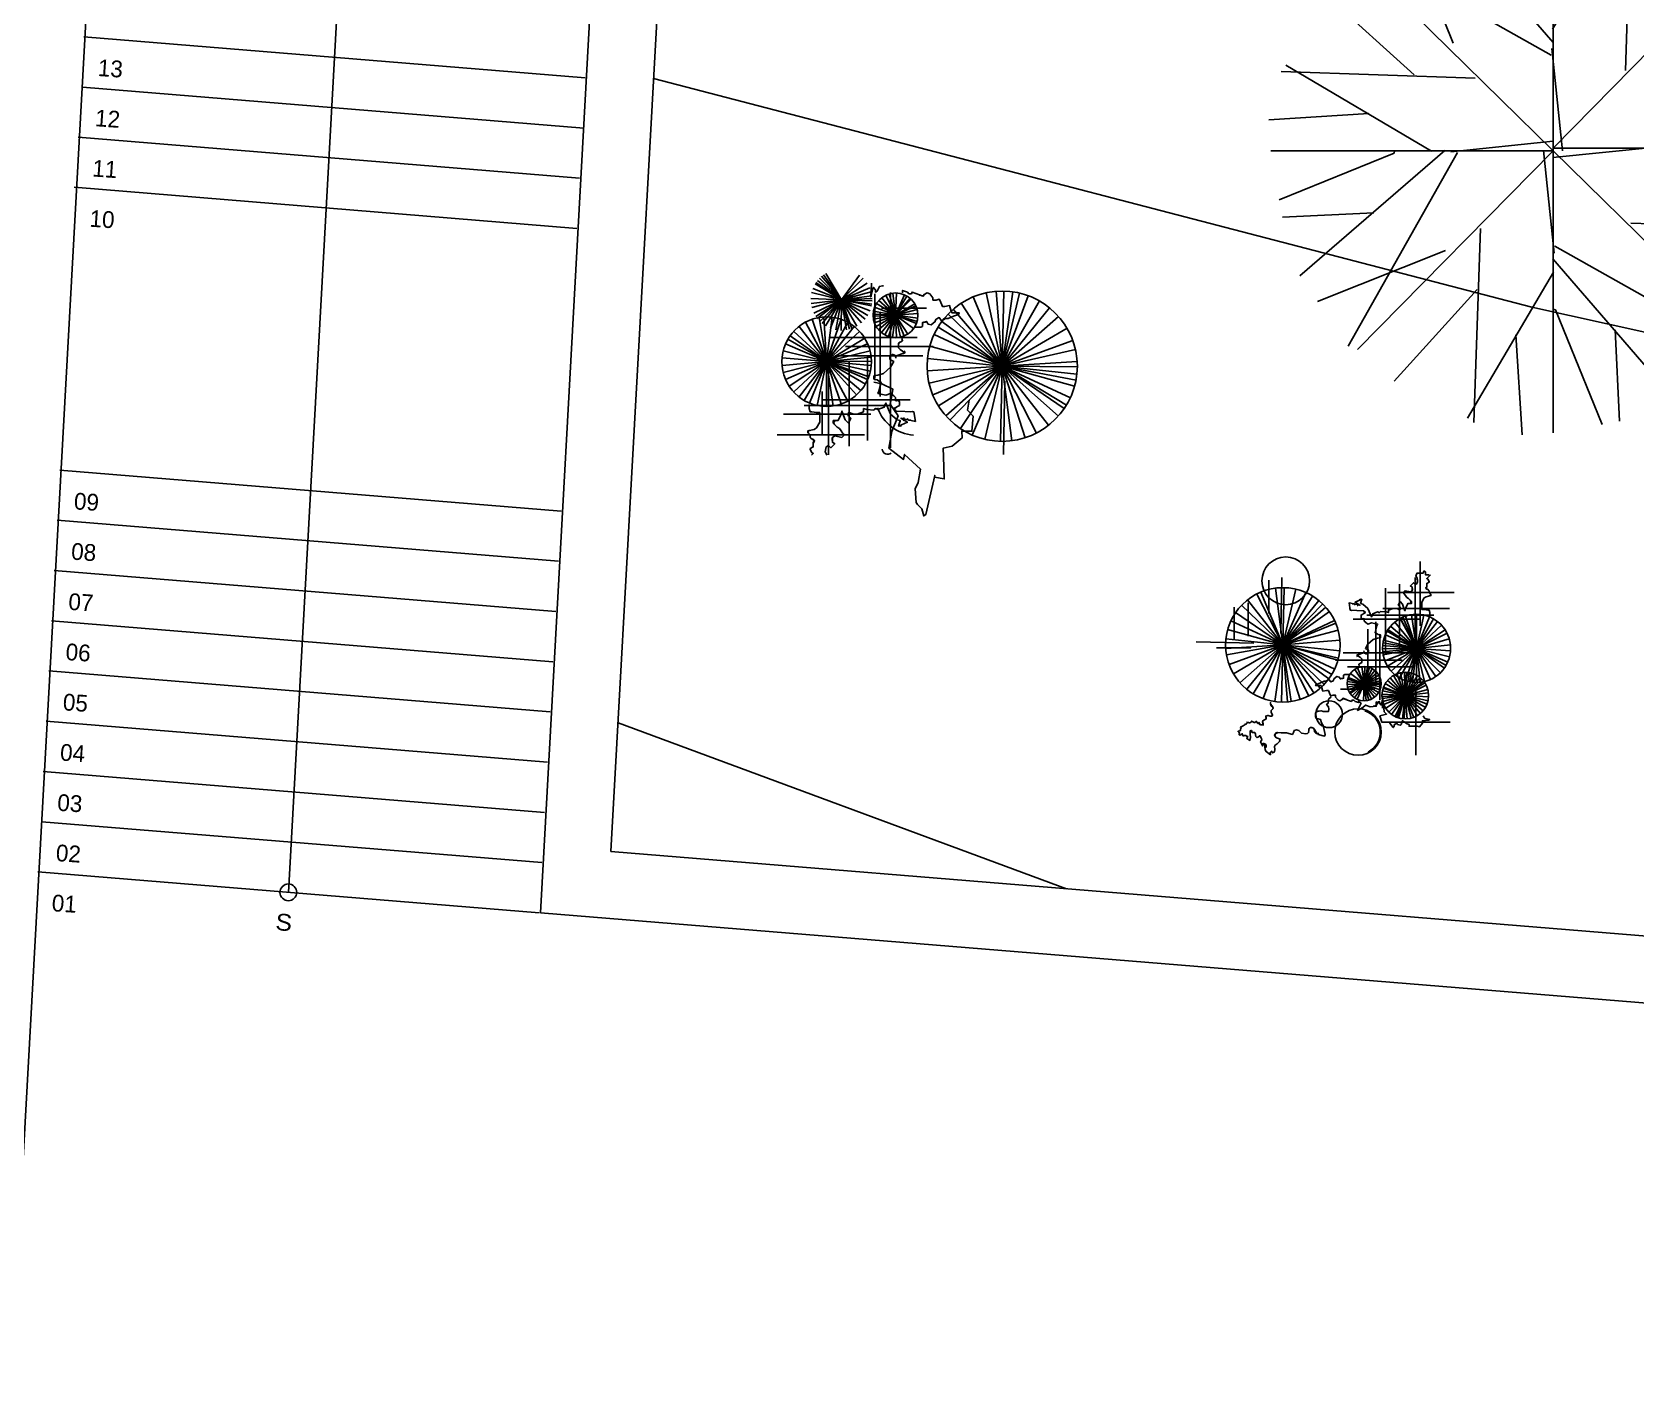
# Model space of a CAD drawing. Header units: millimetres. Extents: x 387 to 811, y 539 to 827.
# Drawn here: x 721.85 to 731.42, y 737.29 to 745.27 of the extents above; entities that cross this region are included whole.
import ezdxf
from ezdxf.enums import TextEntityAlignment as Align

# ---------------------------------------------------------------- set-up
doc = ezdxf.new("R2010")
doc.units = ezdxf.units.MM
for name, color, linetype in [('cuvas de nível', 51, 'Continuous'), ('LINHA FINA', 8, 'Continuous'), ('MOBILIARIO', 3, 'Continuous'), ('SIMBOLOS', 4, 'Continuous'), ('TEXTO', 4, 'Continuous'), ('vegetação', 112, 'Continuous')]:
    doc.layers.add(name, color=color, linetype=linetype)

# ---------------------------------------------------------------- blocks, each defined once
blk = doc.blocks.new('T2', base_point=(179.76, 122.92))
for p, q in [((187.6, 161.67), (186.23, 182.74)), ((166.66, 160.66), (165.76, 179.9)), ((179.27, 156.4), (169.42, 180.59)), ((179.68, 148.48), (197.76, 179.21)), ((179.76, 122.92), (179.76, 182.32)), ((179.77, 145.68), (153.43, 176.25)), ((158.72, 145.53), (148.04, 172.54)), ((179.38, 143.01), (138.6, 166.06)), ((137.87, 164.08), (179.76, 122.92)), ((150.5, 138.92), (131.2, 156.4)), ((179.76, 156.27), (179.27, 156.4)), ((181.73, 122.9), (179.52, 144.47)), ((163.39, 138.18), (122.51, 139.57))]:
    blk.add_line(p, q)
blk = doc.blocks.new('AHUA1PL2')
for p, q in [((-0.0139, 0.9484), (-0.2932, 1.634)), ((0, 0), (0, 1.6829)), ((0.2221, 1.0978), (0.1833, 1.6947)), ((-0.3713, 1.0693), (-0.3968, 1.6144)), ((-0.0024, 0.7242), (0.5099, 1.5949)), ((0.0003, 0.6449), (-0.7461, 1.511)), ((-0.5963, 0.6406), (-0.8989, 1.4057)), ((-1.187, 1.1662), (0, 0)), ((-0.0108, 0.5691), (-1.1663, 1.2222)), ((-0.8293, 0.4533), (-1.376, 0.9485)), ((-0.0001, 0.9449), (-0.0139, 0.9484)), ((0.0558, -0.0005), (-0.007, 0.6104)), ((-0.464, 0.4323), (-1.6222, 0.4717))]:
    blk.add_line(p, q)
at = {"xscale": 0.02833333322, "yscale": 0.02833333322, "zscale": 0.02833333322}
for p, rotation in [((0, 0.0148), 269.9999999999999), ((0, 0), 89.99999999999999), ((0, 0), 180)]:
    blk.add_blockref('T2', p, dxfattribs=dict(at, rotation=rotation))

msp = doc.modelspace()

# ---------------------------------------------------------------- linework, layer by layer
at = {"layer": 'cuvas de nível'}
for points in [[(725.5555, 744.9977, 104), (730.7956, 743.6334, 104), (738.4356, 741.9434, 104), (746.0356, 740.1334, 104), (747.6819, 739.1061, 104)], [(725.3434, 741.1539, 103), (728.0196, 740.1633, 103)]]:
    msp.add_polyline3d(points, dxfattribs=at)
at = {"layer": 'LINHA FINA'}
for p, q in [((725.1471, 745.0017, 110.7301), (722.1561, 745.2464, 110.7301)), ((725.1385, 744.7014, 110.7301), (722.1475, 744.9461, 110.7301)), ((725.1141, 744.4024, 110.7301), (722.123, 744.6471, 110.7301)), ((725.0975, 744.1027, 110.7301), (722.0985, 744.3481, 110.7301)), ((725.0045, 742.4167, 54), (722.0134, 742.6615, 54)), ((724.988, 742.1171, 54), (721.9969, 742.3618, 54)), ((724.9714, 741.8174, 54), (721.9804, 742.0622, 54)), ((724.9549, 741.5178, 54), (721.9638, 741.7625, 54)), ((724.9384, 741.2181, 54), (721.9473, 741.4629, 54)), ((724.9218, 740.9185, 54), (721.9308, 741.1632, 54)), ((724.9053, 740.6188, 54), (721.9142, 740.8636, 54)), ((724.8888, 740.3192, 54), (721.9056, 740.5633, 54)), ((724.8722, 740.0195, 54), (721.8812, 740.2643, 54))]:
    msp.add_line(p, q, dxfattribs=at)
at = {"layer": 'MOBILIARIO'}
for p, q in [((722.6819, 754.633, 114.7935), (721.1949, 727.6812, 99.1474)), ((725.4847, 750.976, 114.5466), (724.8802, 740.0189, 108.1857)), ((725.8614, 750.5415, 114.3072), (725.301, 740.3858, 108.4115)), ((725.301, 740.3858, 54), (747.6819, 738.5545, 54)), ((724.8802, 740.0189, 54), (747.6825, 738.16, 20.5879))]:
    msp.add_line(p, q, dxfattribs=at)
at = {"layer": 'SIMBOLOS'}
msp.add_circle((723.3767, 740.1419, 54), 0.05, dxfattribs=at)
at = {"layer": 'TEXTO'}
msp.add_line((723.3767, 740.1419, 54), (723.9643, 750.7914, 112.1082), dxfattribs=at)
at = {"layer": 'vegetação'}
for p, q in [((726.6761, 743.6775, 54), (726.5057, 743.744, 54)), ((726.6761, 743.6775, 54), (726.519, 743.7711, 54)), ((726.6761, 743.6775, 54), (726.5243, 743.7795, 54)), ((726.6761, 743.6775, 54), (726.5341, 743.7927, 54)), ((726.6761, 743.6775, 54), (726.545, 743.805, 54)), ((726.6761, 743.6775, 54), (726.5579, 743.817, 54)), ((726.6761, 743.6775, 54), (726.5698, 743.8264, 54)), ((726.6761, 743.6775, 54), (726.5825, 743.8346, 54)), ((726.6761, 743.6775, 54), (726.7849, 743.8245, 54)), ((726.6761, 743.6775, 54), (726.8054, 743.8068, 54)), ((726.6761, 743.6775, 54), (726.8296, 743.7769, 54)), ((726.6761, 743.6775, 54), (726.8296, 743.7769, 54)), ((726.6761, 743.6775, 54), (726.8449, 743.7479, 54)), ((726.6761, 743.6775, 54), (726.4934, 743.685, 54)), ((726.6761, 743.6775, 54), (726.4946, 743.6545, 54)), ((726.6761, 743.6775, 54), (726.4981, 743.7197, 54)), ((726.6761, 743.6775, 54), (726.4994, 743.6303, 54)), ((726.6761, 743.6775, 54), (726.5118, 743.5972, 54)), ((726.6761, 743.6775, 54), (726.5226, 743.578, 54)), ((726.6761, 743.6775, 54), (726.5321, 743.5647, 54)), ((726.6761, 743.6775, 54), (726.5468, 743.5482, 54)), ((726.6761, 743.6775, 54), (726.5608, 743.5355, 54)), ((726.6761, 743.6775, 54), (726.581, 743.5213, 54)), ((726.6761, 743.6775, 54), (726.6104, 743.5068, 54)), ((726.6761, 743.6775, 54), (726.6419, 743.4978, 54)), ((726.6761, 743.6775, 54), (726.6745, 743.4946, 54)), ((726.6761, 743.6775, 54), (726.8528, 743.7246, 54)), ((726.6761, 743.6775, 54), (726.8576, 743.7001, 54)), ((726.6761, 743.6775, 54), (726.8589, 743.6841, 54)), ((726.6761, 743.6775, 54), (726.7953, 743.5387, 54)), ((726.6761, 743.6775, 54), (726.7686, 743.5197, 54)), ((726.6761, 743.6775, 54), (726.8468, 743.6118, 54)), ((726.6761, 743.6775, 54), (726.8332, 743.5839, 54)), ((726.6761, 743.6775, 54), (726.8181, 743.5622, 54)), ((726.6761, 743.6775, 54), (726.8181, 743.5622, 54)), ((726.6761, 743.6775, 54), (726.8571, 743.6514, 54)), ((726.6761, 743.6775, 54), (726.8588, 743.6699, 54)), ((726.6761, 743.6775, 54), (726.8551, 743.6399, 54)), ((726.6761, 743.6775, 54), (726.7072, 743.4973, 54)), ((726.6761, 743.6775, 54), (726.7233, 743.5008, 54)), ((726.6761, 743.6775, 54), (726.7389, 743.5057, 54)), ((726.8745, 743.4514, 54), (726.8745, 743.7115, 54)), ((726.999, 743.5844, 54), (726.885, 743.6538, 54)), ((726.999, 743.5844, 54), (726.8992, 743.6731, 54)), ((726.999, 743.5844, 54), (726.9167, 743.6895, 54)), ((726.999, 743.5844, 54), (726.9404, 743.7043, 54)), ((726.999, 743.5844, 54), (726.9609, 743.7123, 54)), ((726.9694, 743.7202, 54), (726.9694, 742.7944, 54)), ((726.9697, 743.399, 54), (726.9697, 743.6592, 54)), ((726.999, 743.5844, 54), (726.9825, 743.7168, 54)), ((726.999, 743.5844, 54), (727.0045, 743.7178, 54)), ((726.999, 743.5844, 54), (727.0525, 743.7067, 54)), ((726.999, 743.5844, 54), (727.0673, 743.6991, 54)), ((726.999, 743.5844, 54), (727.0852, 743.6863, 54)), ((726.999, 743.5844, 54), (727.092, 743.6801, 54)), ((726.999, 743.5844, 54), (727.1136, 743.6527, 54)), ((727.6353, 743.2807, 54), (727.3913, 743.6566, 54)), ((727.6353, 743.2807, 54), (727.4624, 743.6941, 54)), ((727.6353, 743.2807, 54), (727.539, 743.7184, 54)), ((727.6353, 743.2807, 54), (727.5986, 743.7274, 54)), ((727.6353, 743.2807, 54), (727.6451, 743.7288, 54)), ((727.6353, 743.2807, 54), (727.699, 743.7243, 54)), ((727.6353, 743.2807, 54), (727.7385, 743.7168, 54)), ((727.6353, 743.2807, 54), (727.79, 743.7013, 54)), ((727.6353, 743.2807, 54), (727.8572, 743.6701, 54)), ((726.5878, 743.3078, 54), (726.5011, 743.5603, 54)), ((726.5878, 743.3078, 54), (726.5439, 743.5711, 54)), ((726.5878, 743.3078, 54), (726.5721, 743.5743, 54)), ((726.5878, 743.3078, 54), (726.62, 743.5728, 54)), ((726.5878, 743.3078, 54), (726.6745, 743.5603, 54)), ((726.999, 743.5844, 54), (726.8656, 743.5789, 54)), ((726.999, 743.5844, 54), (726.8657, 743.5915, 54)), ((726.999, 743.5844, 54), (726.8675, 743.5617, 54)), ((726.999, 743.5844, 54), (726.8679, 743.6094, 54)), ((726.999, 743.5844, 54), (726.8736, 743.5386, 54)), ((726.999, 743.5844, 54), (726.8744, 743.6324, 54)), ((726.999, 743.5844, 54), (726.8838, 743.5169, 54)), ((726.999, 743.5844, 54), (726.8977, 743.4974, 54)), ((726.9078, 743.3419, 54), (726.9078, 743.602, 54)), ((726.999, 743.5844, 54), (726.9149, 743.4808, 54)), ((726.999, 743.5844, 54), (726.9149, 743.4808, 54)), ((727.1837, 743.6276, 54), (726.9153, 743.6276, 54)), ((726.999, 743.5844, 54), (726.9347, 743.4674, 54)), ((726.999, 743.5844, 54), (726.9567, 743.4578, 54)), ((726.999, 743.5844, 54), (726.9799, 743.4523, 54)), ((726.999, 743.5844, 54), (727.1197, 743.6413, 54)), ((726.999, 743.5844, 54), (727.1279, 743.6188, 54)), ((726.999, 743.5844, 54), (727.1279, 743.6188, 54)), ((726.999, 743.5844, 54), (727.132, 743.5952, 54)), ((726.999, 743.5844, 54), (727.1314, 743.5679, 54)), ((726.999, 743.5844, 54), (727.1235, 743.5364, 54)), ((726.999, 743.5844, 54), (727.1273, 743.5478, 54)), ((726.999, 743.5844, 54), (727.0038, 743.451, 54)), ((726.999, 743.5844, 54), (727.0276, 743.454, 54)), ((726.999, 743.5844, 54), (727.1063, 743.505, 54)), ((726.999, 743.5844, 54), (727.0716, 743.4724, 54)), ((726.999, 743.5844, 54), (727.0504, 743.4612, 54)), ((726.999, 743.5844, 54), (727.0716, 743.4724, 54)), ((727.6353, 743.2807, 54), (727.3123, 743.5913, 54)), ((727.6353, 743.2807, 54), (727.3431, 743.6205, 54)), ((727.6353, 743.2807, 54), (727.9175, 743.6289, 54)), ((727.6353, 743.2807, 54), (727.9183, 743.6283, 54)), ((727.6353, 743.2807, 54), (727.9716, 743.577, 54)), ((726.5878, 743.3078, 54), (726.3697, 743.4617, 54)), ((726.5878, 743.3078, 54), (726.3914, 743.4886, 54)), ((726.5878, 743.3078, 54), (726.4239, 743.5184, 54)), ((726.5878, 743.3078, 54), (726.4608, 743.5426, 54)), ((726.5878, 743.3078, 54), (726.7149, 743.5426, 54)), ((726.5878, 743.3078, 54), (726.7518, 743.5184, 54)), ((726.5878, 743.3078, 54), (726.7842, 743.4886, 54)), ((727.6353, 743.2807, 54), (727.2289, 743.4696, 54)), ((727.6353, 743.2807, 54), (727.2524, 743.5135, 54)), ((727.6353, 743.2807, 54), (727.2748, 743.5469, 54)), ((727.6353, 743.2807, 54), (728.0219, 743.5075, 54)), ((726.5878, 743.3078, 54), (726.329, 743.3733, 54)), ((726.5878, 743.3078, 54), (726.3434, 743.415, 54)), ((726.5878, 743.3078, 54), (726.3568, 743.4415, 54)), ((726.5878, 743.3078, 54), (726.815, 743.4479, 54)), ((726.5878, 743.3078, 54), (726.8323, 743.415, 54)), ((726.5878, 743.3078, 54), (726.8466, 743.3733, 54)), ((726.8745, 743.4514, 54), (726.6061, 743.4514, 54)), ((726.9697, 743.399, 54), (726.7013, 743.399, 54)), ((726.8745, 743.4514, 54), (726.8745, 743.2088, 54)), ((726.8745, 743.4514, 54), (727.1284, 743.4514, 54)), ((726.9697, 743.399, 54), (727.2235, 743.399, 54)), ((726.9697, 743.399, 54), (726.9697, 743.1564, 54)), ((727.6353, 743.2807, 54), (727.2033, 743.4001, 54)), ((727.6353, 743.2807, 54), (728.0562, 743.4349, 54)), ((727.6353, 743.2807, 54), (728.0721, 743.3812, 54)), ((726.5878, 743.3078, 54), (726.3218, 743.3298, 54)), ((726.5878, 743.3078, 54), (726.3218, 743.2858, 54)), ((726.5878, 743.3078, 54), (726.329, 743.2423, 54)), ((726.5878, 743.3078, 54), (726.3434, 743.2006, 54)), ((726.5878, 743.3078, 54), (726.3643, 743.1618, 54)), ((726.5878, 743.3078, 54), (726.3914, 743.127, 54)), ((726.5878, 743.3078, 54), (726.4239, 743.0971, 54)), ((726.5878, 743.3078, 54), (726.4541, 743.0768, 54)), ((726.5878, 743.3078, 54), (726.4863, 743.0609, 54)), ((726.5878, 743.3078, 54), (726.532, 743.0467, 54)), ((726.5878, 743.3078, 54), (726.532, 743.0467, 54)), ((726.5878, 743.3078, 54), (726.8533, 743.3354, 54)), ((726.5878, 743.3078, 54), (726.8547, 743.3115, 54)), ((726.5878, 743.3078, 54), (726.8489, 743.252, 54)), ((726.5878, 743.3078, 54), (726.8538, 743.2858, 54)), ((726.5878, 743.3078, 54), (726.6745, 743.0553, 54)), ((726.5878, 743.3078, 54), (726.7149, 743.073, 54)), ((726.5878, 743.3078, 54), (726.7913, 743.135, 54)), ((726.5878, 743.3078, 54), (726.7662, 743.1092, 54)), ((726.5878, 743.3078, 54), (726.8323, 743.2006, 54)), ((726.5878, 743.3078, 54), (726.8188, 743.1741, 54)), ((726.5878, 743.3078, 54), (726.8188, 743.1741, 54)), ((726.5878, 743.3078, 54), (726.839, 743.2175, 54)), ((726.5878, 743.3078, 54), (726.5878, 743.0409, 54)), ((726.5878, 743.3078, 54), (726.6273, 743.0438, 54)), ((726.9078, 743.3419, 54), (726.6394, 743.3419, 54)), ((726.7223, 743.0466, 54), (726.7223, 743.3068, 54)), ((726.8317, 743.0799, 54), (726.8317, 743.3401, 54)), ((726.9078, 743.3419, 54), (727.1617, 743.3419, 54)), ((726.9078, 743.3419, 54), (726.9078, 743.0993, 54)), ((727.6353, 743.2807, 54), (727.188, 743.2534, 54)), ((727.6353, 743.2807, 54), (727.1896, 743.3274, 54)), ((727.6353, 743.2807, 54), (727.1986, 743.1801, 54)), ((727.6353, 743.2807, 54), (727.2211, 743.1096, 54)), ((727.6353, 743.2807, 54), (727.2549, 743.0437, 54)), ((727.6353, 743.2807, 54), (727.2991, 742.9843, 54)), ((727.6353, 743.2807, 54), (727.3231, 742.9591, 54)), ((727.6353, 743.2807, 54), (727.3855, 742.9085, 54)), ((727.6353, 743.2807, 54), (727.456, 742.8699, 54)), ((727.6353, 743.2807, 54), (727.5322, 742.8445, 54)), ((727.6353, 743.2807, 54), (727.5322, 742.8445, 54)), ((727.6353, 743.2807, 54), (727.6256, 742.8326, 54)), ((727.6353, 743.2807, 54), (728.0827, 743.308, 54)), ((727.6353, 743.2807, 54), (727.8401, 742.8819, 54)), ((727.6353, 743.2807, 54), (728.0052, 743.0274, 54)), ((727.6353, 743.2807, 54), (728.0183, 743.0478, 54)), ((727.6353, 743.2807, 54), (727.9706, 742.9832, 54)), ((727.6353, 743.2807, 54), (728.0183, 743.0478, 54)), ((727.6353, 743.2807, 54), (727.9121, 742.9281, 54)), ((727.6353, 743.2807, 54), (728.0418, 743.0917, 54)), ((727.6353, 743.2807, 54), (728.0673, 743.1612, 54)), ((727.6353, 743.2807, 54), (727.7716, 742.8537, 54)), ((727.6353, 743.2807, 54), (728.0811, 743.234, 54)), ((727.6353, 743.2807, 54), (728.0757, 743.1972, 54)), ((727.6353, 743.2807, 54), (728.0835, 743.2772, 54)), ((727.6353, 743.2807, 54), (727.6921, 742.8361, 54)), ((726.5987, 742.9942, 54), (726.5987, 743.2544, 54)), ((727.6421, 742.7539, 54), (727.6516, 743.1906, 54)), ((726.5606, 742.8704, 54), (726.5606, 743.1306, 54)), ((726.8317, 743.0799, 54), (726.5633, 743.0799, 54)), ((726.8317, 743.0799, 54), (726.8317, 742.8373, 54)), ((726.8317, 743.0799, 54), (727.0856, 743.0799, 54)), ((726.5987, 742.9942, 54), (726.3303, 742.9942, 54)), ((726.7223, 743.0466, 54), (726.4539, 743.0466, 54)), ((726.5987, 742.9942, 54), (726.8525, 742.9942, 54)), ((726.5987, 742.9942, 54), (726.5987, 742.7516, 54)), ((726.7223, 743.0466, 54), (726.7223, 742.804, 54)), ((726.7223, 743.0466, 54), (726.9762, 743.0466, 54)), ((726.5606, 742.8704, 54), (726.2922, 742.8704, 54)), ((726.5606, 742.8704, 54), (726.8144, 742.8704, 54)), ((730.1281, 741.9306, 105), (730.1281, 742.1154, 105)), ((729.3042, 742.0194, 105), (729.297, 741.6867, 105)), ((730.0991, 741.8363, 105), (730.0991, 742.0211, 105)), ((729.3094, 741.6181, 105), (729.1535, 741.9218, 105)), ((729.3094, 741.6181, 105), (729.1777, 741.9331, 105)), ((729.2256, 742.0035, 105), (729.2256, 741.8054, 105)), ((729.3094, 741.6181, 105), (729.2662, 741.9568, 105)), ((729.3094, 741.6181, 105), (729.3168, 741.9594, 105)), ((729.3094, 741.6181, 105), (729.388, 741.9503, 105)), ((729.3094, 741.6181, 105), (729.388, 741.9503, 105)), ((729.3094, 741.6181, 105), (729.446, 741.931, 105)), ((729.9215, 741.771, 105), (729.9215, 741.9558, 105)), ((730.1281, 741.9306, 105), (729.9347, 741.9306, 105)), ((730.0049, 741.7964, 105), (730.0049, 741.9812, 105)), ((730.1281, 741.9306, 105), (730.1281, 741.7324, 105)), ((730.1281, 741.9306, 105), (730.3325, 741.9306, 105)), ((729.0191, 741.8439, 105), (729.0191, 741.6458, 105)), ((729.3094, 741.6181, 105), (729.0633, 741.8547, 105)), ((729.3094, 741.6181, 105), (729.0986, 741.8867, 105)), ((729.1024, 741.8693, 105), (729.1024, 741.6712, 105)), ((729.3094, 741.6181, 105), (729.4868, 741.9098, 105)), ((729.3094, 741.6181, 105), (729.5249, 741.8829, 105)), ((729.3094, 741.6181, 105), (729.5473, 741.863, 105)), ((729.3094, 741.6181, 105), (729.5656, 741.8438, 105)), ((730.0991, 741.8363, 105), (729.9057, 741.8363, 105)), ((730.0991, 741.8363, 105), (730.0991, 741.6381, 105)), ((730.0991, 741.8363, 105), (730.3035, 741.8363, 105)), ((729.3094, 741.6181, 105), (728.9998, 741.762, 105)), ((729.3094, 741.6181, 105), (729.0277, 741.811, 105)), ((729.3094, 741.6181, 105), (729.5872, 741.8166, 105)), ((729.3094, 741.6181, 105), (729.6181, 741.7638, 105)), ((729.3094, 741.6181, 105), (729.625, 741.7484, 105)), ((729.9215, 741.771, 105), (729.7282, 741.771, 105)), ((730.0049, 741.7964, 105), (729.8115, 741.7964, 105)), ((729.8636, 741.5715, 105), (729.8636, 741.7563, 105)), ((729.9215, 741.771, 105), (729.9215, 741.5728, 105)), ((729.9215, 741.771, 105), (730.126, 741.771, 105)), ((730.1073, 741.5974, 105), (729.9784, 741.7546, 105)), ((730.0049, 741.7964, 105), (730.0049, 741.5982, 105)), ((730.0049, 741.7964, 105), (730.2093, 741.7964, 105)), ((730.1073, 741.5974, 105), (730.0085, 741.7751, 105)), ((730.1073, 741.5974, 105), (730.0106, 741.7763, 105)), ((730.1073, 741.5974, 105), (730.0248, 741.7833, 105)), ((730.1073, 741.5974, 105), (730.0413, 741.7897, 105)), ((730.1073, 741.5974, 105), (730.0772, 741.7985, 105)), ((730.1073, 741.5974, 105), (730.1073, 741.8008, 105)), ((730.1073, 741.5974, 105), (730.1498, 741.7963, 105)), ((730.1073, 741.5974, 105), (730.1498, 741.7963, 105)), ((730.1073, 741.5974, 105), (730.1846, 741.7855, 105)), ((730.1073, 741.5974, 105), (730.2092, 741.7734, 105)), ((730.1073, 741.5974, 105), (730.2322, 741.7579, 105)), ((730.1073, 741.5974, 105), (730.2569, 741.7351, 105)), ((728.7931, 741.6365, 105), (729.1363, 741.629, 105)), ((729.3094, 741.6181, 105), (728.9699, 741.6537, 105)), ((729.3094, 741.6181, 105), (728.9803, 741.7091, 105)), ((729.3094, 741.6181, 105), (729.6392, 741.7064, 105)), ((729.3094, 741.6181, 105), (729.6497, 741.6461, 105)), ((729.3094, 741.6181, 105), (729.6497, 741.6461, 105)), ((729.8165, 741.528, 105), (729.8165, 741.7128, 105)), ((729.8889, 741.4881, 105), (729.8889, 741.6729, 105)), ((730.1073, 741.5974, 105), (729.9102, 741.6473, 105)), ((730.1073, 741.5974, 105), (729.9211, 741.6791, 105)), ((730.1073, 741.5974, 105), (729.9314, 741.6993, 105)), ((730.1073, 741.5974, 105), (729.9371, 741.7086, 105)), ((730.1073, 741.5974, 105), (729.9524, 741.7291, 105)), ((730.1073, 741.5974, 105), (730.2776, 741.7086, 105)), ((730.1073, 741.5974, 105), (730.2893, 741.6882, 105)), ((730.1073, 741.5974, 105), (730.3026, 741.6543, 105)), ((728.914, 741.6009, 105), (729.1185, 741.6009, 105)), ((729.3094, 741.6181, 105), (728.9686, 741.5973, 105)), ((729.3094, 741.6181, 105), (728.973, 741.5598, 105)), ((729.3094, 741.6181, 105), (728.9888, 741.5006, 105)), ((729.3094, 741.6181, 105), (729.015, 741.4453, 105)), ((729.3094, 741.6181, 105), (729.0533, 741.3924, 105)), ((729.3094, 741.6181, 105), (729.0939, 741.3533, 105)), ((729.3094, 741.6181, 105), (729.132, 741.3264, 105)), ((729.3094, 741.6181, 105), (729.1916, 741.2977, 105)), ((729.3094, 741.6181, 105), (729.261, 741.2802, 105)), ((729.3094, 741.6181, 105), (729.302, 741.2768, 105)), ((729.3094, 741.6181, 105), (729.5555, 741.3815, 105)), ((729.3094, 741.6181, 105), (729.532, 741.3593, 105)), ((729.3094, 741.6181, 105), (729.584, 741.4153, 105)), ((729.3094, 741.6181, 105), (729.6385, 741.5271, 105)), ((729.3094, 741.6181, 105), (729.6417, 741.5395, 105)), ((729.3094, 741.6181, 105), (729.619, 741.4742, 105)), ((729.3094, 741.6181, 105), (729.6011, 741.4407, 105)), ((729.3094, 741.6181, 105), (729.649, 741.5825, 105)), ((729.3094, 741.6181, 105), (729.4132, 741.2929, 105)), ((729.3094, 741.6181, 105), (729.4653, 741.3144, 105)), ((729.3094, 741.6181, 105), (729.4953, 741.3317, 105)), ((729.3094, 741.6181, 105), (729.3583, 741.2802, 105)), ((729.3094, 741.6181, 105), (729.3374, 741.2778, 105)), ((729.8636, 741.5715, 105), (729.6702, 741.5715, 105)), ((729.8636, 741.5715, 105), (730.068, 741.5715, 105)), ((729.8636, 741.5715, 105), (729.8636, 741.3733, 105)), ((730.1073, 741.5974, 105), (729.904, 741.5946, 105)), ((730.1073, 741.5974, 105), (729.9047, 741.6142, 105)), ((730.1073, 741.5974, 105), (729.9051, 741.5764, 105)), ((730.1073, 741.5974, 105), (729.9068, 741.6309, 105)), ((730.1073, 741.5974, 105), (729.9078, 741.5583, 105)), ((730.1073, 741.5974, 105), (729.918, 741.5233, 105)), ((730.1073, 741.5974, 105), (729.9343, 741.4907, 105)), ((730.1073, 741.5974, 105), (729.9561, 741.4615, 105)), ((730.1073, 741.5974, 105), (729.9828, 741.4367, 105)), ((730.1073, 741.5974, 105), (730.0055, 741.4214, 105)), ((730.1073, 741.5974, 105), (730.0413, 741.4051, 105)), ((730.1073, 741.5974, 105), (730.0649, 741.3986, 105)), ((730.1073, 741.5974, 105), (730.0829, 741.3956, 105)), ((730.1073, 741.5974, 105), (730.3096, 741.6185, 105)), ((730.1073, 741.5974, 105), (730.3096, 741.6185, 105)), ((730.1073, 741.5974, 105), (730.1284, 741.3952, 105)), ((730.1073, 741.5974, 105), (730.1553, 741.3998, 105)), ((730.1073, 741.5974, 105), (730.1899, 741.4116, 105)), ((730.1073, 741.5974, 105), (730.2735, 741.4802, 105)), ((730.1073, 741.5974, 105), (730.2499, 741.4524, 105)), ((730.1073, 741.5974, 105), (730.2217, 741.4293, 105)), ((730.1073, 741.5974, 105), (730.2833, 741.4956, 105)), ((730.1073, 741.5974, 105), (730.2935, 741.5158, 105)), ((730.1073, 741.5974, 105), (730.3101, 741.582, 105)), ((730.1073, 741.5974, 105), (730.3041, 741.5461, 105)), ((730.1073, 741.5974, 105), (730.1073, 741.3941, 105)), ((729.8165, 741.528, 105), (729.6231, 741.528, 105)), ((729.8889, 741.4881, 105), (729.6956, 741.4881, 105)), ((729.7941, 741.3867, 105), (729.7124, 741.4472, 105)), ((729.7941, 741.3867, 105), (729.7389, 741.4721, 105)), ((729.7941, 741.3867, 105), (729.7389, 741.4721, 105)), ((729.7941, 741.3867, 105), (729.755, 741.4806, 105)), ((729.7941, 741.3867, 105), (729.7816, 741.4876, 105)), ((729.7941, 741.3867, 105), (729.7983, 741.4883, 105)), ((729.7941, 741.3867, 105), (729.815, 741.4862, 105)), ((729.7941, 741.3867, 105), (729.8264, 741.4832, 105)), ((729.7941, 741.3867, 105), (729.8431, 741.4758, 105)), ((729.7941, 741.3867, 105), (729.8582, 741.4657, 105)), ((729.7941, 741.3867, 105), (729.8582, 741.4657, 105)), ((729.7941, 741.3867, 105), (729.8713, 741.453, 105)), ((729.8165, 741.528, 105), (730.0209, 741.528, 105)), ((729.8165, 741.528, 105), (729.8165, 741.3298, 105)), ((729.8889, 741.4881, 105), (730.0934, 741.4881, 105)), ((729.8889, 741.4881, 105), (729.8889, 741.2899, 105)), ((730.0401, 741.3158, 105), (729.9895, 741.4456, 105)), ((730.0401, 741.3158, 105), (730.0115, 741.4522, 105)), ((730.0401, 741.3158, 105), (730.0343, 741.455, 105)), ((730.0401, 741.3158, 105), (730.0475, 741.4549, 105)), ((730.0401, 741.3158, 105), (730.0661, 741.4527, 105)), ((730.0401, 741.3158, 105), (730.0902, 741.4458, 105)), ((729.6534, 741.3538, 105), (729.8579, 741.3538, 105)), ((729.7941, 741.3867, 105), (729.6926, 741.3825, 105)), ((729.7941, 741.3867, 105), (729.6933, 741.3993, 105)), ((729.7941, 741.3867, 105), (729.6946, 741.3659, 105)), ((729.7941, 741.3867, 105), (729.6964, 741.4146, 105)), ((729.7941, 741.3867, 105), (729.6993, 741.4233, 105)), ((729.7941, 741.3867, 105), (729.6994, 741.3498, 105)), ((729.7941, 741.3867, 105), (729.7068, 741.3347, 105)), ((729.7941, 741.3867, 105), (729.7114, 741.3277, 105)), ((729.7941, 741.3867, 105), (729.7233, 741.3138, 105)), ((729.7941, 741.3867, 105), (729.7374, 741.3024, 105)), ((729.7941, 741.3867, 105), (729.7534, 741.2936, 105)), ((729.7941, 741.3867, 105), (729.7899, 741.2852, 105)), ((729.7941, 741.3867, 105), (729.8819, 741.4381, 105)), ((729.7941, 741.3867, 105), (729.8896, 741.4216, 105)), ((729.7941, 741.3867, 105), (729.8943, 741.404, 105)), ((729.7941, 741.3867, 105), (729.8957, 741.3909, 105)), ((729.7941, 741.3867, 105), (729.881, 741.3338, 105)), ((729.7941, 741.3867, 105), (729.894, 741.3677, 105)), ((729.7941, 741.3867, 105), (729.8957, 741.3813, 105)), ((729.7941, 741.3867, 105), (729.889, 741.3502, 105)), ((729.7941, 741.3867, 105), (729.8388, 741.2954, 105)), ((729.7941, 741.3867, 105), (729.8069, 741.2859, 105)), ((729.7941, 741.3867, 105), (729.8232, 741.2893, 105)), ((729.7941, 741.3867, 105), (729.8067, 741.2858, 105)), ((729.7941, 741.3867, 105), (729.8569, 741.3067, 105)), ((729.7941, 741.3867, 105), (729.8701, 741.3192, 105)), ((730.0401, 741.3158, 105), (729.908, 741.36, 105)), ((730.0401, 741.3158, 105), (729.9103, 741.3665, 105)), ((730.0401, 741.3158, 105), (729.9204, 741.3871, 105)), ((730.0401, 741.3158, 105), (729.9338, 741.4059, 105)), ((730.0401, 741.3158, 105), (729.9501, 741.4221, 105)), ((730.0401, 741.3158, 105), (729.9688, 741.4355, 105)), ((730.0401, 741.3158, 105), (730.1126, 741.4348, 105)), ((730.0401, 741.3158, 105), (730.1279, 741.424, 105)), ((730.0401, 741.3158, 105), (730.1386, 741.4143, 105)), ((730.0401, 741.3158, 105), (730.1497, 741.4018, 105)), ((730.0401, 741.3158, 105), (730.157, 741.3916, 105)), ((730.0401, 741.3158, 105), (730.1653, 741.377, 105)), ((730.0401, 741.3158, 105), (730.1747, 741.3518, 105)), ((730.0401, 741.3158, 105), (729.9009, 741.3108, 105)), ((730.0401, 741.3158, 105), (729.901, 741.3233, 105)), ((730.0401, 741.3158, 105), (729.9018, 741.2986, 105)), ((730.0401, 741.3158, 105), (729.9037, 741.3444, 105)), ((730.0401, 741.3158, 105), (729.9055, 741.2799, 105)), ((730.0401, 741.3158, 105), (729.9115, 741.2622, 105)), ((730.0401, 741.3158, 105), (729.9232, 741.2401, 105)), ((730.0401, 741.3158, 105), (729.9232, 741.2401, 105)), ((730.0401, 741.3158, 105), (729.9416, 741.2173, 105)), ((730.0401, 741.3158, 105), (729.9573, 741.2038, 105)), ((730.0401, 741.3158, 105), (729.9789, 741.1907, 105)), ((730.0401, 741.3158, 105), (729.99, 741.1858, 105)), ((730.0401, 741.3158, 105), (730.0003, 741.1823, 105)), ((730.0401, 741.3158, 105), (730.0229, 741.1776, 105)), ((730.0401, 741.3158, 105), (730.0327, 741.1767, 105)), ((730.0401, 741.3158, 105), (730.1783, 741.3331, 105)), ((730.0401, 741.3158, 105), (730.1464, 741.2258, 105)), ((730.0401, 741.3158, 105), (730.1598, 741.2445, 105)), ((730.0401, 741.3158, 105), (730.1699, 741.2652, 105)), ((730.0401, 741.3158, 105), (730.1792, 741.3084, 105)), ((730.0401, 741.3158, 105), (730.1756, 741.2837, 105)), ((730.0401, 741.3158, 105), (730.1301, 741.2095, 105)), ((730.0401, 741.3158, 105), (730.0907, 741.186, 105)), ((730.0401, 741.3158, 105), (730.076, 741.1812, 105)), ((730.0401, 741.3158, 105), (730.0514, 741.177, 105)), ((730.0401, 741.3158, 105), (730.076, 741.1812, 105)), ((730.0401, 741.3158, 105), (730.1114, 741.1962, 105)), ((730.1027, 741.158, 105), (730.1027, 741.3428, 105)), ((730.1027, 741.158, 105), (729.9093, 741.158, 105)), ((730.1027, 741.158, 105), (730.3071, 741.158, 105)), ((730.1027, 741.158, 105), (730.1027, 740.9598, 105))]:
    msp.add_line(p, q, dxfattribs=at)
for points, elevation in [([(726.8555, 743.7752), (726.8508, 743.6943), (726.865, 743.7514), (726.8793, 743.7371), (726.8793, 743.7228), (726.8888, 743.7276), (726.9031, 743.7562), (726.9031, 743.7562), (726.9221, 743.7609), (726.9269, 743.7609)], 54), ([(727.1171, 743.5133), (727.1504, 743.5133), (727.1599, 743.5181), (727.1599, 743.5371), (727.1599, 743.5419), (727.1837, 743.5466), (727.1932, 743.5323), (727.2122, 743.5276), (727.236, 743.5466), (727.236, 743.5514), (727.2408, 743.5609), (727.2598, 743.5704), (727.2598, 743.5704), (727.2741, 743.5514), (727.2979, 743.5657), (727.3121, 743.5657), (727.3454, 743.58), (727.374, 743.5895), (727.3787, 743.599), (727.3502, 743.599), (727.3359, 743.599), (727.3312, 743.6085), (727.3216, 743.6419), (727.2931, 743.6371), (727.2836, 743.6371), (727.2788, 743.6371), (727.2646, 743.6704), (727.2598, 743.68), (727.2408, 743.6752), (727.2408, 743.6752), (727.2218, 743.6752), (727.2218, 743.6895), (727.2027, 743.7133), (727.1885, 743.7181), (727.1694, 743.7085), (727.1647, 743.699), (727.0981, 743.7228), (727.0933, 743.7133), (727.0791, 743.7133), (727.0696, 743.7228), (727.041, 743.7324), (727.041, 743.7181)], 54), ([(727.1405, 743.7086), (727.1405, 743.7045), (727.1429, 743.7053), (727.1462, 743.7053), (727.1478, 743.7053), (727.1486, 743.7037), (727.1502, 743.7029), (727.1519, 743.7021), (727.1559, 743.7005), (727.1567, 743.7005), (727.1632, 743.6988), (727.1664, 743.7029), (727.1664, 743.7037), (727.1713, 743.7094)], 54), ([(726.5885, 742.7507), (726.5844, 742.7609), (726.5796, 742.7704), (726.5844, 742.799), (726.5987, 742.8085), (726.6129, 742.7942), (726.6367, 742.818), (726.6225, 742.8275), (726.6225, 742.8561), (726.6367, 742.8656), (726.6795, 742.8561), (726.6938, 742.8704), (726.6843, 742.8799), (726.6748, 742.8942), (726.6653, 742.9085), (726.651, 742.918), (726.6272, 742.9418), (726.6272, 742.9561), (726.6557, 742.9561), (726.6748, 742.9942), (726.6795, 743.0133), (726.6986, 742.9609), (726.7176, 742.9418), (726.7318, 742.9704), (726.7176, 742.9847), (726.7176, 743.0037), (726.7509, 742.9942), (726.7699, 742.9942), (726.8079, 743.0085), (726.8079, 743.0276), (726.827, 743.0228), (726.8698, 743.018), (726.8793, 743.0276), (726.8936, 743.0228), (726.9316, 743.0371), (726.9411, 743.0609), (726.9697, 742.9942), (727.0077, 742.9609), (727.0267, 742.9561), (727.0172, 742.9228), (727.0696, 742.9466), (727.0315, 742.9704), (727.1171, 742.9514), (727.1076, 743.0085), (727.003, 743.0133), (726.9887, 743.0276), (727.022, 743.0466), (727.022, 743.0704), (727.0125, 743.0752), (726.9982, 743.0752), (726.9982, 743.0942), (726.9887, 743.1037), (726.9697, 743.118), (726.9411, 743.1085), (726.8936, 743.118), (726.8983, 743.1323), (726.9126, 743.1847), (726.9031, 743.1895), (726.8888, 743.199), (726.8698, 743.2038), (726.8698, 743.2228), (726.8936, 743.2276), (726.9269, 743.2371), (726.9697, 743.2752), (726.9887, 743.3085), (726.9697, 743.318), (726.9649, 743.3371), (726.9792, 743.3514), (727.003, 743.3419), (727.0553, 743.3609), (727.0267, 743.38), (727.0172, 743.3895), (727.0172, 743.4085), (727.0172, 743.4085), (727.0172, 743.418), (727.041, 743.4323), (727.0363, 743.4466)], 54), ([(726.869, 743.185), (726.9181, 743.1758), (726.9832, 743.1433), (726.974, 743.0942), (726.9667, 743.055), (727.0146, 742.9851), (726.9766, 742.8907), (726.9582, 742.7926), (727.0472, 742.7251), (727.0527, 742.7545), (727.1479, 742.6656), (727.1332, 742.5872), (727.116, 742.5498), (727.121, 742.4676), (727.129, 742.4559), (727.1548, 742.4308), (727.1671, 742.3879), (727.1787, 742.3959), (727.2326, 742.6295), (727.2308, 742.6197), (727.2897, 742.6086), (727.2841, 742.7417), (727.2835, 742.7926), (727.3363, 742.803), (727.3964, 742.8526), (727.394, 742.8937), (727.4547, 742.8925), (727.4614, 742.9826), (727.4277, 743.0194), (727.4387, 743.0783)], 54), ([(726.4981, 742.7507), (726.5083, 742.7609), (726.4988, 742.7656), (726.4893, 742.7847), (726.4893, 742.7894), (726.5083, 742.799), (726.5083, 742.8228), (726.5131, 742.8371), (726.494, 742.8513), (726.4893, 742.8561), (726.4893, 742.8704), (726.475, 742.8847), (726.475, 742.8942), (726.5131, 742.9037), (726.5273, 742.9133), (726.5463, 742.9466), (726.5463, 743.0037), (726.5273, 743.0037), (726.4988, 743.0085), (726.4893, 743.0085), (726.4845, 743.0276), (726.4845, 743.0323), (726.4845, 743.0418), (726.4845, 743.0514)], 54), ([(730.1824, 742.0358), (730.1607, 742.0358), (730.1607, 742.0358), (730.1607, 742.0503), (730.1607, 742.0539), (730.157, 742.0576), (730.1498, 742.0576), (730.1462, 742.0467), (730.1425, 742.0467), (730.1281, 742.0467), (730.1172, 742.0467), (730.1099, 742.0467), (730.1027, 742.0322), (730.1099, 742.014), (730.1136, 742.0068), (730.1099, 741.985), (730.0991, 741.9778), (730.0882, 741.9886), (730.0701, 741.9705), (730.081, 741.9633), (730.081, 741.9415), (730.0701, 741.9342), (730.0375, 741.9415), (730.0266, 741.9306), (730.0339, 741.9234), (730.0411, 741.9125), (730.0483, 741.9016), (730.0592, 741.8943), (730.0773, 741.8762), (730.0773, 741.8653), (730.0556, 741.8653), (730.0411, 741.8363), (730.0375, 741.8218), (730.023, 741.8617), (730.0085, 741.8762), (729.9976, 741.8544), (730.0085, 741.8435), (730.0085, 741.829), (729.9831, 741.8363), (729.9686, 741.8363), (729.9397, 741.8254), (729.9397, 741.8109), (729.9252, 741.8145), (729.8926, 741.8182), (729.8853, 741.8109), (729.8744, 741.8145), (729.8455, 741.8036), (729.8382, 741.7855), (729.8165, 741.8363), (729.7875, 741.8617), (729.773, 741.8653), (729.7802, 741.8907), (729.7404, 741.8726), (729.7694, 741.8544), (729.7042, 741.8689), (729.7114, 741.8254), (729.7911, 741.8218), (729.802, 741.8109), (729.7766, 741.7964), (729.7766, 741.7783), (729.7839, 741.7746), (729.7947, 741.7746), (729.7947, 741.7601), (729.802, 741.7529), (729.8165, 741.742), (729.8382, 741.7492), (729.8744, 741.742), (729.8708, 741.7311), (729.8599, 741.6912), (729.8672, 741.6876), (729.8781, 741.6803), (729.8926, 741.6767), (729.8926, 741.6622), (729.8744, 741.6585), (729.8491, 741.6513), (729.8165, 741.6223), (729.802, 741.5969), (729.8165, 741.5896), (729.8201, 741.5751), (729.8092, 741.5642), (729.7911, 741.5715), (729.7513, 741.557), (729.773, 741.5425), (729.7802, 741.5352), (729.7802, 741.5207), (729.7802, 741.5207), (729.7802, 741.5134), (729.7621, 741.5026), (729.7657, 741.4917)], 105), ([(730.1896, 742.0358), (730.1679, 742.014), (730.1752, 742.0104), (730.1824, 741.9959), (730.1824, 741.9923), (730.1679, 741.985), (730.1679, 741.9669), (730.1643, 741.956), (730.1788, 741.9451), (730.1824, 741.9415), (730.1824, 741.9306), (730.1933, 741.9197), (730.1933, 741.9125), (730.1643, 741.9052), (730.1534, 741.898), (730.1389, 741.8726), (730.1389, 741.829), (730.1534, 741.829), (730.1752, 741.8254), (730.1824, 741.8254), (730.186, 741.8109), (730.186, 741.8073), (730.186, 741.8), (730.186, 741.7928)], 105), ([(729.7042, 741.4409), (729.6788, 741.4409), (729.6715, 741.4373), (729.6715, 741.4228), (729.6715, 741.4191), (729.6534, 741.4155), (729.6462, 741.4264), (729.6317, 741.43), (729.6136, 741.4155), (729.6136, 741.4119), (729.61, 741.4046), (729.5955, 741.3974), (729.5955, 741.3974), (729.5846, 741.4119), (729.5665, 741.401), (729.5556, 741.401), (729.5302, 741.3901), (729.5085, 741.3829), (729.5049, 741.3756), (729.5266, 741.3756), (729.5375, 741.3756), (729.5411, 741.3683), (729.5484, 741.343), (729.5701, 741.3466), (729.5773, 741.3466), (729.581, 741.3466), (729.5918, 741.3212), (729.5955, 741.3139), (729.61, 741.3176), (729.61, 741.3176), (729.6244, 741.3176), (729.6244, 741.3067), (729.6389, 741.2885), (729.6498, 741.2849), (729.6643, 741.2922), (729.6679, 741.2994), (729.7186, 741.2813), (729.7223, 741.2885), (729.7331, 741.2885), (729.7404, 741.2813), (729.7621, 741.274), (729.7621, 741.2849)], 105), ([(729.2379, 741.2775), (729.2367, 741.2751), (729.2367, 741.2739), (729.2367, 741.2703), (729.2367, 741.2679), (729.2367, 741.2655), (729.2391, 741.2643), (729.2403, 741.2607), (729.2427, 741.2571), (729.2451, 741.2547), (729.2475, 741.2511), (729.2499, 741.2463), (729.2523, 741.2427), (729.2523, 741.2391), (729.2463, 741.2331), (729.2463, 741.2319), (729.2439, 741.2307), (729.2403, 741.2259), (729.2391, 741.2211), (729.2391, 741.2163), (729.2427, 741.2115), (729.2475, 741.2019), (729.2475, 741.1983), (729.2439, 741.1935), (729.2343, 741.1923), (729.2223, 741.1971), (729.2199, 741.1971), (729.2079, 741.1935), (729.2079, 741.1887), (729.2091, 741.1839), (729.2103, 741.1803), (729.2079, 741.1742), (729.2007, 741.1706), (729.1911, 741.1658), (729.1887, 741.1586), (729.1899, 741.1538), (729.1923, 741.1478), (729.1923, 741.1394), (729.1742, 741.143), (729.167, 741.1562), (729.167, 741.1562), (729.1658, 741.1562), (729.1646, 741.1502), (729.1622, 741.1502), (729.1622, 741.1502), (729.1598, 741.1502), (729.1562, 741.1526), (729.1562, 741.1538), (729.155, 741.1598), (729.1538, 741.161), (729.1514, 741.161), (729.149, 741.161), (729.1454, 741.1586), (729.1442, 741.1562), (729.1382, 741.155), (729.1226, 741.1634), (729.1226, 741.1634), (729.125, 741.161), (729.1118, 741.1526), (729.1094, 741.1538), (729.1046, 741.1562), (729.0949, 741.1574), (729.0961, 741.1562), (729.0961, 741.1514), (729.0925, 741.1478), (729.0853, 741.1442), (729.0841, 741.1454), (729.0829, 741.1418), (729.0697, 741.1334), (729.0565, 741.1274), (729.0613, 741.1226), (729.0577, 741.1154), (729.0565, 741.1106), (729.0541, 741.1058), (729.0505, 741.1046), (729.0481, 741.1034), (729.0421, 741.1034), (729.0433, 741.0998), (729.0457, 741.0986), (729.0481, 741.095), (729.0505, 741.0914), (729.0493, 741.0866), (729.0493, 741.0818), (729.0553, 741.0794), (729.0601, 741.083), (729.0625, 741.0854), (729.0661, 741.089), (729.0685, 741.0878), (729.0661, 741.0842), (729.0745, 741.0746), (729.0757, 741.0746), (729.0805, 741.0782), (729.0853, 741.0782), (729.0997, 741.0722), (729.0937, 741.059), (729.113, 741.0482), (729.1166, 741.065), (729.1154, 741.0878), (729.1154, 741.1046), (729.1202, 741.1082), (729.1226, 741.107), (729.1262, 741.0962), (729.1298, 741.095), (729.1394, 741.095), (729.1418, 741.095), (729.1454, 741.0854), (729.1454, 741.0818), (729.1478, 741.0722), (729.155, 741.065), (729.1598, 741.0686), (729.1694, 741.0734), (729.1718, 741.077), (729.1814, 741.059), (729.1851, 741.0518), (729.1802, 741.0458), (729.1766, 741.0398), (729.1887, 741.0158), (729.1899, 741.0242), (729.1959, 741.0254), (729.2007, 741.0194), (729.2043, 741.0134), (729.2019, 741.0074), (729.2031, 740.9918), (729.2091, 740.9822), (729.2355, 740.9629), (729.2331, 740.9762), (729.2415, 740.9846), (729.2487, 740.9738), (729.2595, 740.9798), (729.262, 740.9942), (729.2595, 741.0122), (729.2632, 741.0206), (729.2752, 741.0278), (729.2896, 741.041), (729.2932, 741.0566), (729.2776, 741.0614), (729.2704, 741.0638), (729.2595, 741.0794), (729.2668, 741.0914), (729.2788, 741.0962), (729.3004, 741.0938), (729.3304, 741.0938), (729.3665, 741.0842), (729.3713, 741.0914), (729.3737, 741.095), (729.3773, 741.107), (729.3905, 741.1118), (729.4049, 741.1082), (729.4097, 741.1034), (729.4218, 741.0926), (729.4458, 741.0878), (729.4566, 741.0902), (729.4626, 741.095), (729.465, 741.1082), (729.465, 741.1178), (729.4734, 741.125), (729.4926, 741.1214), (729.4987, 741.113), (729.5095, 741.0938), (729.5203, 741.0842), (729.5587, 741.0746), (729.5611, 741.083), (729.5491, 741.137), (729.5395, 741.1526), (729.5347, 741.173), (729.5203, 741.1778), (729.5071, 741.1815), (729.5035, 741.1911), (729.5035, 741.2115), (729.5131, 741.2235), (729.5395, 741.2247), (729.5503, 741.2199), (729.5828, 741.2211), (729.584, 741.2343), (729.5828, 741.2487), (729.5707, 741.2631), (729.5792, 741.2703), (729.5816, 741.2943), (729.5984, 741.3075)], 105), ([(729.2391, 741.2655), (729.2367, 741.2619), (729.2403, 741.2559), (729.2439, 741.2511), (729.2499, 741.2439), (729.2511, 741.2391)], 105), ([(729.6863, 741.2921), (729.6863, 741.2952), (729.6845, 741.2946), (729.682, 741.2946), (729.6808, 741.2946), (729.6802, 741.2959), (729.6789, 741.2965), (729.6777, 741.2971), (729.6746, 741.2983), (729.674, 741.2983), (729.6691, 741.2996), (729.6666, 741.2965), (729.6666, 741.2959), (729.6629, 741.2915)], 105), ([(730.1462, 741.1942), (730.157, 741.1797), (730.186, 741.1725), (730.1788, 741.1688), (730.1425, 741.1652), (730.1425, 741.1507), (730.1244, 741.1289), (730.1099, 741.1326), (730.1063, 741.1326), (730.0628, 741.1326), (730.0628, 741.1434), (730.052, 741.1471), (730.023, 741.1652), (730.0157, 741.1434), (730.0085, 741.1398), (729.994, 741.1434), (729.9904, 741.1507), (729.9759, 741.1434), (729.9723, 741.1289), (729.9686, 741.1253), (729.9469, 741.1507), (729.9469, 741.158), (729.8998, 741.158), (729.8889, 741.1942), (729.9288, 741.2051), (729.9143, 741.2196), (729.9107, 741.2632), (729.8672, 741.2777), (729.8672, 741.2523), (729.831, 741.2486), (729.8092, 741.2559), (729.802, 741.2595), (729.7875, 741.245), (729.7549, 741.2269), (729.7766, 741.2704), (729.7657, 741.2777)], 105), ([(729.9034, 741.2414), (729.907, 741.3031), (729.8962, 741.2595), (729.8853, 741.2704), (729.8853, 741.2813), (729.8781, 741.2777), (729.8672, 741.2559), (729.8672, 741.2559), (729.8527, 741.2523), (729.8491, 741.2523)], 105), ([(729.2812, 741.095), (729.2644, 741.0878)], 105)]:
    msp.add_lwpolyline(points, dxfattribs=dict(at, elevation=elevation))
for centre, radius in [((726.999, 743.5844, 54), 0.1335), ((727.6353, 743.2807, 54), 0.4482), ((726.5878, 743.3078, 54), 0.2669), ((729.3268, 742.0002, 105), 0.1424), ((729.3094, 741.6181, 105), 0.3414), ((730.1073, 741.5974, 105), 0.2033), ((729.7941, 741.3867, 105), 0.1017), ((730.0401, 741.3158, 105), 0.1393), ((729.5856, 741.2045, 105), 0.0799), ((729.7581, 741.0984, 105), 0.1385)]:
    msp.add_circle(centre, radius, dxfattribs=at)
for centre, radius, start, end in [((727.1758, 743.5505, 54), 0.00712, 249.38637, 352.60242), ((727.1696, 743.5341, 54), 0.0104, 69.38637, 212.49387), ((727.0326, 743.41, 54), 0.0161, 96.68165, 198.43918), ((727.0444, 743.3655, 54), 0.00951, 262.38633, 55.15935), ((726.9839, 743.3302, 54), 0.0197, 119.00968, 219.10834), ((726.9829, 743.332, 54), 0.0177, 347.86592, 119.00968), ((726.8817, 743.2114, 54), 0.0118, 155.50273, 254.84559), ((726.9087, 743.1256, 54), 0.0109, 137.83145, 272.80722), ((727.0048, 743.0812, 54), 0.00683, 145.87715, 315.47557), ((726.727, 742.9911, 54), 0.0112, 43.54659, 223.05143), ((726.8809, 743.0198, 54), 0.00811, 57.22828, 172.37496), ((727.126, 743.1178, 54), 0.2496, 200.10385, 265.4803), ((726.9399, 743.0474, 54), 0.00697, 18.23458, 193.69272), ((727.002, 743.0247, 54), 0.00867, 96.40863, 263.59137), ((727.0966, 742.9969, 54), 0.0137, 352.14283, 114.05093), ((726.4856, 742.8883, 54), 0.00929, 59.75331, 222.99469), ((726.6449, 742.9429, 54), 0.0141, 100.30904, 238.73312), ((727.0159, 742.95, 54), 0.00988, 309.13002, 75.89862), ((727.0267, 742.9312, 54), 0.0076, 190.17697, 334.61605), ((727.05, 742.9646, 54), 0.00698, 67.24827, 268.59079), ((727.0825, 742.9733, 54), 0.0154, 199.56233, 303.52587), ((726.5033, 742.8343, 54), 0.0119, 295.51533, 107.1789), ((726.64, 742.8461, 54), 0.0195, 59.08743, 210.9821), ((726.9527, 742.7883, 54), 0.0328, 184.54814, 308.64513), ((730.0676, 741.9491, 105), 0.0149, 239.08743, 30.9821), ((730.0899, 741.9995, 105), 0.0234, 326.99166, 33.00834), ((730.1717, 741.9581, 105), 0.00903, 115.51533, 287.1789), ((730.1852, 741.9169, 105), 0.00708, 239.75331, 42.99469), ((729.7198, 741.8343, 105), 0.0104, 172.14283, 294.05093), ((729.7305, 741.8522, 105), 0.0117, 19.56233, 123.52587), ((729.7553, 741.8588, 105), 0.00531, 247.24827, 88.59079), ((729.773, 741.8843, 105), 0.00579, 10.17697, 154.61605), ((729.7813, 741.87, 105), 0.00752, 129.13002, 255.89862), ((730.0013, 741.8386, 105), 0.00851, 223.54659, 43.05143), ((730.0639, 741.8754, 105), 0.0107, 280.30904, 58.73312), ((729.7897, 741.77, 105), 0.0052, 325.87715, 135.47557), ((729.7918, 741.8131, 105), 0.00661, 276.40863, 83.59137), ((729.8391, 741.7958, 105), 0.00531, 198.23458, 13.69272), ((729.8629, 741.7362, 105), 0.0083, 317.83145, 92.80722), ((729.8841, 741.8168, 105), 0.00618, 237.22828, 352.37496), ((729.8835, 741.6709, 105), 0.00899, 335.50273, 74.84559), ((729.7595, 741.5535, 105), 0.00725, 82.38633, 235.15935), ((729.8064, 741.579, 105), 0.0135, 167.86592, 299.00968), ((729.8057, 741.5804, 105), 0.015, 299.00968, 39.10834), ((729.7685, 741.5196, 105), 0.0123, 276.68165, 18.43918), ((729.6595, 741.4126, 105), 0.00542, 69.38637, 172.60242), ((729.6642, 741.4251, 105), 0.00792, 249.38637, 32.49387), ((729.533, 741.1698, 105), 0.0543, 75.30734, 118.50402), ((729.7582, 741.0977, 105), 0.1328, 296.69903, 72.57938), ((729.0848, 741.0659, 105), 0.0126, 6.77406, 128.49851), ((729.1809, 741.1506, 105), 0.0104, 188.53355, 11.46645), ((729.2785, 741.0789, 105), 0.0163, 97.67793, 266.5677), ((729.4803, 741.1092, 105), 0.0172, 356.56954, 163.19679), ((729.5153, 741.1071, 105), 0.0179, 176.56954, 298.53005), ((729.1958, 741.0143, 105), 0.0151, 316.06961, 150.23494)]:
    msp.add_arc(centre, radius, start, end, dxfattribs=at)

# ---------------------------------------------------------------- block references
msp.add_blockref('AHUA1PL2', (730.9213, 744.5664, 105), dxfattribs=at)

# ---------------------------------------------------------------- texts
at = {"layer": 'SIMBOLOS', "width": 1.1}
msp.add_text('S', height=0.1, rotation=355, dxfattribs=at).set_placement((723.3455, 739.9135, 54), align=Align.CENTER)
at = {"layer": 'TEXTO'}
for s, p in [('13', (722.3151, 745.0568, 110.7301)), ('12', (722.2986, 744.7572, 110.7301)), ('11', (722.2821, 744.4575, 110.7301)), ('10', (722.2655, 744.1579, 110.7301)), ('09', (722.1725, 742.4719, 54)), ('08', (722.156, 742.1722, 54)), ('07', (722.1394, 741.8726, 54)), ('06', (722.1229, 741.5729, 54)), ('05', (722.1064, 741.2733, 54)), ('04', (722.0898, 740.9736, 54)), ('03', (722.0733, 740.674, 54)), ('02', (722.0647, 740.3737, 54)), ('01', (722.0402, 740.0747, 54))]:
    msp.add_text(s, height=0.1, rotation=356, dxfattribs=at).set_placement(p, align=Align.MIDDLE_CENTER)

doc.saveas('drawing.dxf')
